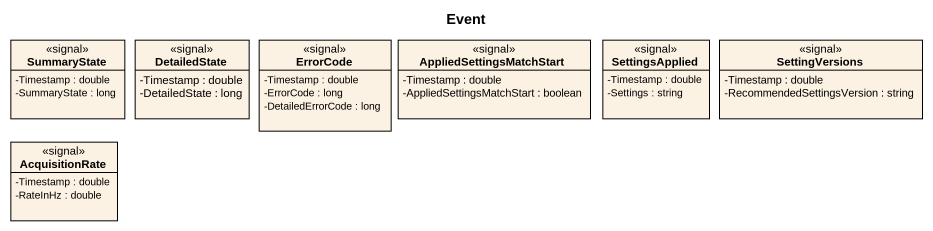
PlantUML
@startuml
title Event
hide circle
hide empty members
skinparam classAttributeIconSize 0
class SummaryState <<signal>> {
  -Timestamp : double
  -SummaryState : long
}
class DetailedState <<signal>> {
  -Timestamp : double
  -DetailedState : long
}
class ErrorCode <<signal>> {
  -Timestamp : double
  -ErrorCode : long
  -DetailedErrorCode : long
}
class AppliedSettingsMatchStart <<signal>> {
  -Timestamp : double
  -AppliedSettingsMatchStart : boolean
}
class SettingsApplied <<signal>> {
  -Timestamp : double
  -Settings : string
}
class SettingVersions <<signal>> {
  -Timestamp : double
  -RecommendedSettingsVersion : string
}
class AcquisitionRate <<signal>> {
  -Timestamp : double
  -RateInHz : double
}
@enduml
